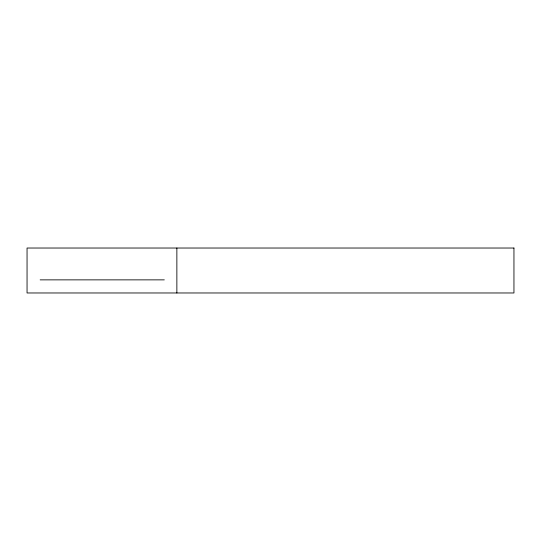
<?xml version="1.0" encoding="UTF-8"?>
<svg xmlns="http://www.w3.org/2000/svg" width="541" height="541" viewBox="0 0 541 541"><rect width="100%" height="100%" fill="white"/><g stroke="black" fill="none" stroke-linecap="round" stroke-linejoin="round"><path stroke-width="0.81" d="M40.156 279.866L164.308 279.866M176.866 248.028L176.866 292.972M513.95 248.028L27.05 248.028L27.05 292.972L513.95 292.972L513.95 248.028"/></g></svg>
